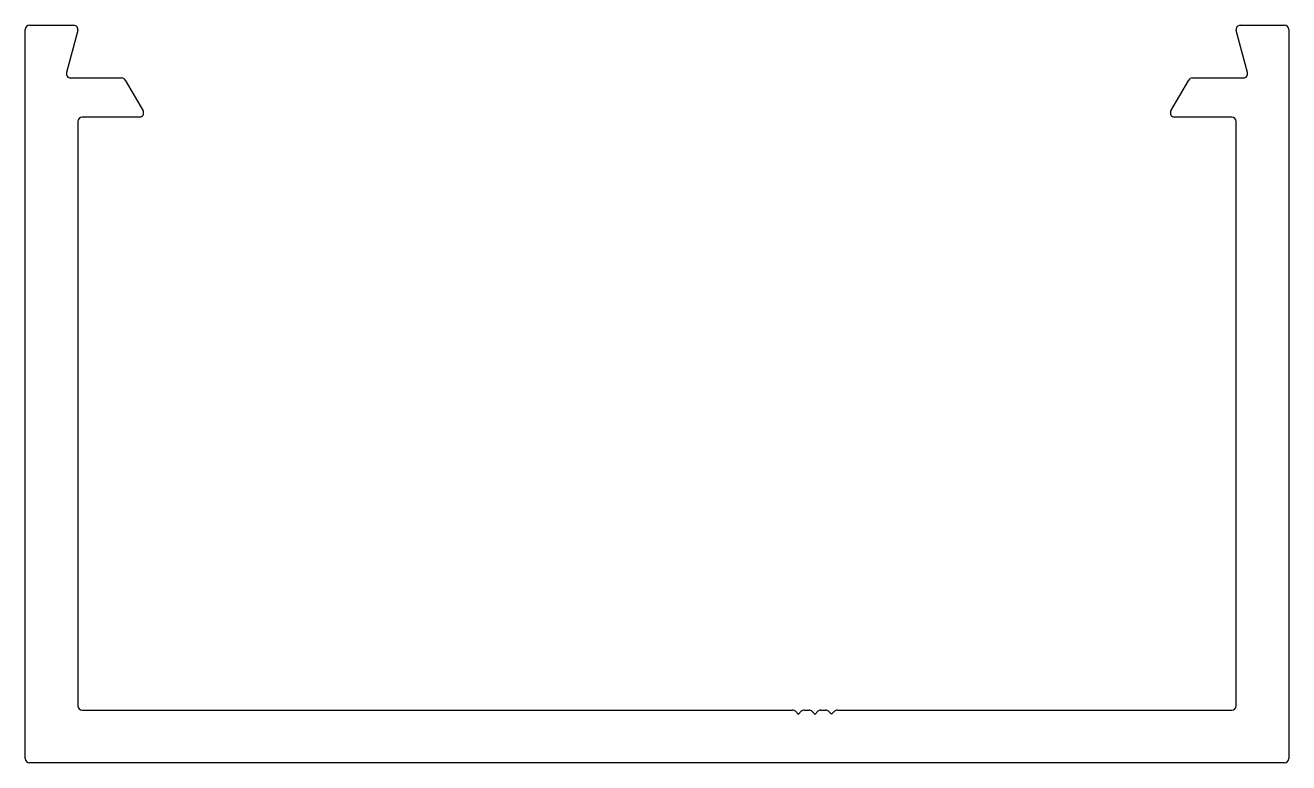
# Model space of a CAD drawing. Extents: x -37.3 to 38.9, y 4.3 to 48.8.
import ezdxf

# ---------------------------------------------------------------- set-up
doc = ezdxf.new("R2010")
doc.units = 0
doc.layers.get('0').update_dxf_attribs({"linetype": 'CONTINUOUS'})

msp = doc.modelspace()

# ---------------------------------------------------------------- linework, layer by layer
for p, q in [((-37.092, 48.786), (-34.425, 48.786)), ((35.933, 48.786), (38.6, 48.786)), ((-37.346, 4.59), (-37.346, 48.532)), ((-34.179, 48.466), (-34.859, 45.931)), ((36.367, 45.931), (35.688, 48.466)), ((38.854, 48.532), (38.854, 4.59)), ((-34.614, 45.611), (-31.533, 45.611)), ((-31.313, 45.484), (-30.242, 43.63)), ((31.751, 43.63), (32.821, 45.484)), ((33.041, 45.611), (36.122, 45.611)), ((-34.171, 42.995), (-34.171, 7.765)), ((-30.462, 43.249), (-33.917, 43.249)), ((35.425, 43.249), (31.971, 43.249)), ((35.679, 7.765), (35.679, 42.995)), ((-33.917, 7.511), (8.926, 7.511)), ((9.102, 7.438), (9.274, 7.267)), ((9.285, 7.267), (9.456, 7.438)), ((9.633, 7.511), (9.926, 7.511)), ((10.102, 7.438), (10.274, 7.267)), ((10.285, 7.267), (10.456, 7.438)), ((10.633, 7.511), (10.926, 7.511)), ((11.102, 7.438), (11.273, 7.267)), ((11.285, 7.267), (11.456, 7.438)), ((11.633, 7.511), (35.425, 7.511)), ((38.6, 4.336), (-37.092, 4.336))]:
    msp.add_line(p, q)
for centre, radius, start, end in [((-37.092, 48.532), 0.254, 90, 180), ((-34.425, 48.532), 0.254, 345, 90), ((35.933, 48.532), 0.254, 90, 195), ((38.6, 48.532), 0.254, 360, 90), ((-34.614, 45.865), 0.254, 165, 270), ((36.122, 45.865), 0.254, 270, 15), ((-31.533, 45.357), 0.254, 30, 90), ((33.041, 45.357), 0.254, 90, 150), ((-30.462, 43.503), 0.254, 270, 30), ((31.971, 43.503), 0.254, 150, 270), ((-33.917, 42.995), 0.254, 90, 180), ((35.425, 42.995), 0.254, 0, 90), ((-33.917, 7.765), 0.254, 180, 270), ((35.425, 7.765), 0.254, 270, 0), ((8.926, 7.261), 0.25, 45, 90), ((9.279, 7.272), 0.008, 225, 315), ((9.633, 7.261), 0.25, 90, 135), ((9.926, 7.261), 0.25, 45, 90), ((10.279, 7.272), 0.008, 225, 315), ((10.633, 7.261), 0.25, 90, 135), ((10.926, 7.261), 0.25, 45, 90), ((11.279, 7.272), 0.008, 225, 315), ((11.633, 7.261), 0.25, 90, 135), ((-37.092, 4.59), 0.254, 180, 270), ((38.6, 4.59), 0.254, 270, 0)]:
    msp.add_arc(centre, radius, start, end)

doc.saveas('drawing.dxf')
